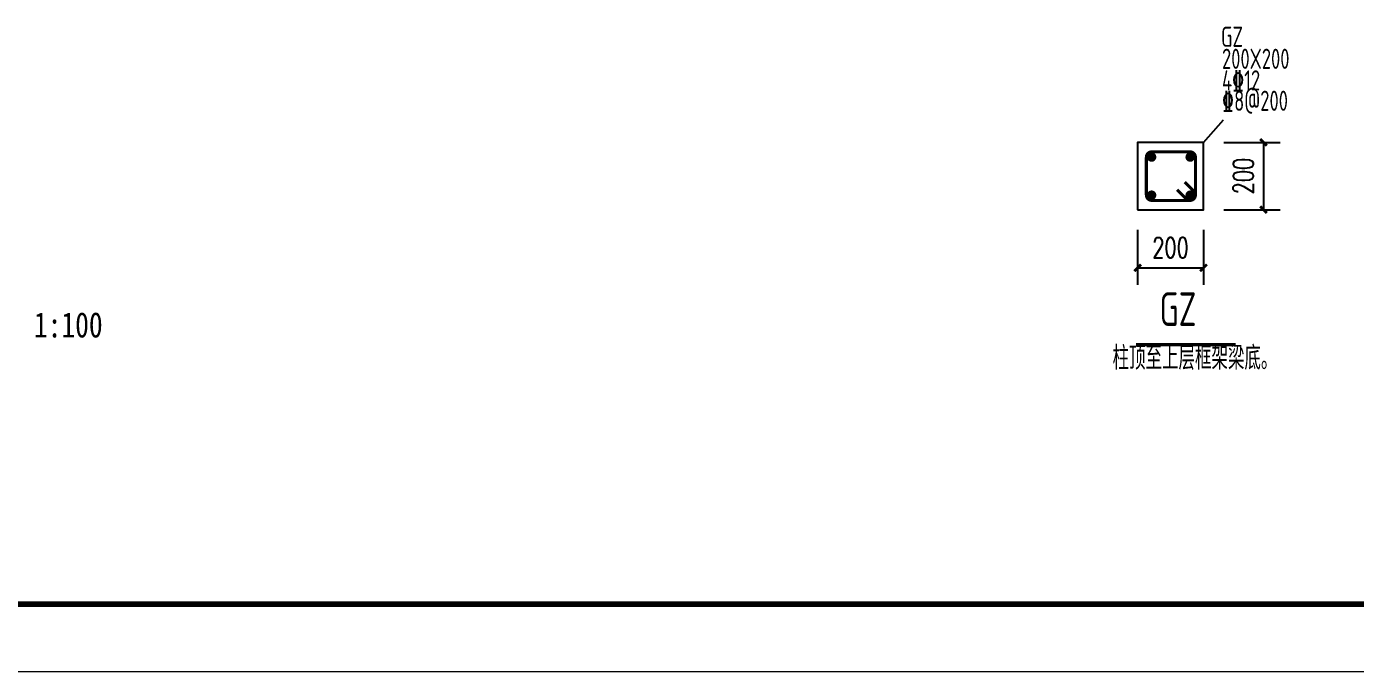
# Model space of a CAD drawing. Extents: x 3968514 to 5230306, y -516551 to -228246.
# Drawn here: x 5075818 to 5095570, y -425966 to -416387 of the extents above; entities that cross this region are included whole.
import ezdxf
from ezdxf.enums import TextEntityAlignment as Align

# ---------------------------------------------------------------- set-up
doc = ezdxf.new("R2010")
doc.units = 0
doc.header["$LTSCALE"] = 1000
doc.header["$MEASUREMENT"] = 0
doc.layers.add('AXIS', color=3, linetype='Continuous', lineweight=15)
doc.layers.add('FRAME', color=3, linetype='Continuous', lineweight=18)
for name, color, linetype in [('HIDE_BEAMDIMMASS', 2, 'Continuous'), ('PUB_TEXT', 7, 'Continuous'), ('柱', 4, 'Continuous'), ('柱平法箍筋', 24, 'Continuous'), ('柱平法纵筋', 24, 'Continuous'), ('柱集中标注', 7, 'Continuous')]:
    doc.layers.add(name, color=color, linetype=linetype)
doc.styles.add('-黑体', font='simhei.ttf', dxfattribs={"width": 0.8})
doc.styles.add('DIM_FONT', font='SIMPLEX', dxfattribs={"width": 0.7, "bigfont": 'GBCBIG'})
doc.styles.add('TSSD_REIN', font='Tssdeng.shx', dxfattribs={"width": 0.7, "bigfont": 'hztxt.shx'})
doc.dimstyles.new('DIMN', dxfattribs={"dimtxt": 300, "dimasz": 100, "dimexe": 250, "dimexo": 300, "dimgap": 150, "dimtad": 1, "dimdec": 0, "dimzin": 0, "dimdsep": 46, "dimtxsty": 'DIM_FONT', "dimblk": 'ARCHTICK', "dimcen": 0.09, "dimclrt": 7, "dimazin": 2, "dimtfac": 1, "dimtdec": 0, "dimtix": 1, "dimtmove": 2, "dimatfit": 3, "dimfxl": 1, "dimtolj": 1, "dimtzin": 0, "dimarcsym": 0})

# ---------------------------------------------------------------- blocks, each defined once
blk = doc.blocks.new('A$C0B803521')
at = {"layer": 'FRAME', "lineweight": 140}
blk.add_line((-97543, 35252), (-16943, 35252), dxfattribs=at)
at = {"layer": 'FRAME', "lineweight": 18}
blk.add_line((-100043, 34252), (-15943, 34252), dxfattribs=at)
blk = doc.blocks.new('_ArchTick')
at = {"color": 0, "linetype": 'ByBlock', "const_width": 0.4}
blk.add_lwpolyline([(-0.5, -0.5), (0.5, 0.5)], dxfattribs=at)
blk = doc.blocks.new('*D832')
at = {"layer": 'AXIS', "color": 0, "lineweight": -2, "transparency": 16777216}
for p, q in [((5092333, -419407), (5092333, -420221)), ((5093312, -419407), (5093312, -420221)), ((5092333, -419971), (5093312, -419971))]:
    blk.add_line(p, q, dxfattribs=at)
at = {"layer": 'Defpoints', "color": 0, "transparency": 16777216}
for p in [(5092333, -419107, 2875), (5093312, -419107, 2875), (5093312, -419971)]:
    blk.add_point(p, dxfattribs=at)
at = {"layer": 'AXIS', "color": 0, "lineweight": -2, "transparency": 16777216, "xscale": 100, "yscale": 100, "zscale": 100, "rotation": 180}
blk.add_blockref('_ArchTick', (5092333, -419971), dxfattribs=at)
at = {"layer": 'AXIS', "color": 0, "lineweight": -2, "transparency": 16777216, "xscale": 100, "yscale": 100, "zscale": 100}
blk.add_blockref('_ArchTick', (5093312, -419971), dxfattribs=at)
at = {"layer": 'AXIS', "color": 7, "transparency": 16777216, "insert": (5092822, -419671), "char_height": 300, "attachment_point": 5, "style": 'DIM_FONT'}
blk.add_mtext('\\A1;200', dxfattribs=at)
blk = doc.blocks.new('*D831')
at = {"layer": 'AXIS', "color": 0, "lineweight": -2, "transparency": 16777216}
for p, q in [((5093612, -418107), (5094454, -418107)), ((5094204, -418107), (5094204, -419107)), ((5093612, -419107), (5094454, -419107))]:
    blk.add_line(p, q, dxfattribs=at)
at = {"layer": 'Defpoints', "color": 0, "transparency": 16777216}
for p in [(5093312, -418107, 2875), (5093312, -419107, 2875), (5094204, -419107)]:
    blk.add_point(p, dxfattribs=at)
at = {"layer": 'AXIS', "color": 0, "lineweight": -2, "transparency": 16777216, "xscale": 100, "yscale": 100, "zscale": 100}
for p, rotation in [((5094204, -418107), 90), ((5094204, -419107), 270)]:
    blk.add_blockref('_ArchTick', p, dxfattribs=dict(at, rotation=rotation))
at = {"layer": 'AXIS', "color": 7, "transparency": 16777216, "insert": (5093904, -418607), "char_height": 300, "attachment_point": 5, "rotation": 90, "style": 'DIM_FONT'}
blk.add_mtext('\\A1;200', dxfattribs=at)

msp = doc.modelspace()

# ---------------------------------------------------------------- linework, layer by layer
at = {"layer": 'AXIS', "const_width": 50, "elevation": -0.30417}
msp.add_lwpolyline([(5092310.75519, -421111.63325), (5093788.64929, -421111.63325)], dxfattribs=at)
at = {"layer": 'HIDE_BEAMDIMMASS', "color": 0}
msp.add_line((5093312.15124, -418106.88708, -0.30417), (5093609.48183, -417771.87456, -0.30417), dxfattribs=at)
at = {"layer": '柱', "elevation": -0.30417}
msp.add_lwpolyline([(5092332.83455, -419106.88708), (5093312.15124, -419106.88708), (5093312.15124, -418106.88708), (5092332.83455, -418106.88708)], close=True, dxfattribs=at)
at = {"layer": '柱平法箍筋', "color": 2, "const_width": 45, "elevation": -0.30417}
msp.add_lwpolyline([(5093032.98174, -418696.74277), (5093168.71862, -418832.48069, -0.6681786401), (5093112.15124, -418969.04914), (5092542.56344, -418969.04914, -0.4142135752), (5092462.56313, -418889.0496), (5092462.56313, -418327.45046, -0.4142135752), (5092542.56344, -418247.45016), (5093112.15124, -418247.45016, -0.4142134355), (5093192.15155, -418327.45046), (5093192.15155, -418889.0496, -0.6681786401), (5093055.58233, -418945.61775), (5092919.84392, -418809.87982)], format="xyb", dxfattribs=at)
at = {"layer": '柱平法纵筋', "color": 2, "const_width": 70, "elevation": -0.30417}
for points in [[(5092575.56362, -418325.45003, -1), (5092505.56301, -418325.45003, -1), (5092575.56362, -418325.45003, -1)], [(5093149.15075, -418325.45003, -1), (5093079.15014, -418325.45003, -1), (5093149.15075, -418325.45003, -1)], [(5092575.56362, -418891.04927, -1), (5092505.56301, -418891.04927, -1), (5092575.56362, -418891.04927, -1)], [(5093149.15075, -418891.04927, -1), (5093079.15014, -418891.04927, -1), (5093149.15075, -418891.04927, -1)]]:
    msp.add_lwpolyline(points, format="xyb", dxfattribs=at)

# ---------------------------------------------------------------- block references
msp.add_blockref('A$C0B803521', (5138030.47026, -460218.25571))

# ---------------------------------------------------------------- texts
at = {"layer": 'HIDE_BEAMDIMMASS', "color": 0, "style": 'TSSD_REIN', "width": 0.7}
for s, p in [('GZ', (5093572.71876, -416777.60173, -1437.89221)), ('200X200', (5093587.03159, -417105.04532, -1437.89221)), ('4\x8412', (5093587.03159, -417425.89507, -1437.89221)), ('\x848@200', (5093587.03159, -417728.76447, -1437.89221))]:
    msp.add_text(s, height=300, dxfattribs=at).set_placement(p, align=Align.BOTTOM_LEFT)
at = {"layer": 'PUB_TEXT', "style": '-黑体', "width": 0.8}
msp.add_text('1:100', height=375.527426, dxfattribs=at).set_placement((5075927.59246, -421004.85517))
at = {"layer": '柱集中标注', "style": 'TSSD_REIN', "width": 0.7}
for s, height, p in [('GZ', 500, (5092660.05244, -420984.03755, -0.30417)), ('柱顶至上层框架梁底。', 350, (5091960.73794, -421589.81153, -0.30417))]:
    msp.add_text(s, height=height, dxfattribs=at).set_placement(p, align=Align.BOTTOM_LEFT)

# ---------------------------------------------------------------- dimensions: what is measured, and where the dimension line sits
at = {"layer": 'AXIS'}
dim = msp.add_linear_dim(base=(5094204.18931, -419106.88708, -2875.48026), p1=(5093312.15124, -418106.88708, -0.30417), p2=(5093312.15124, -419106.88708, -0.30417), angle=270, text='200', dimstyle='DIMN', override={"dimfxl": 100}, dxfattribs=at)
dim.commit()
dim.dimension.update_dxf_attribs({"geometry": '*D831', "text_midpoint": (5093904.18931, -418606.88708, -2875.48026)})
dim = msp.add_linear_dim(base=(5093312.15124, -419971.21325, -2875.48026), p1=(5092332.83455, -419106.88708, -0.30417), p2=(5093312.15124, -419106.88708, -0.30417), text='200', dimstyle='DIMN', override={"dimfxl": 100}, dxfattribs=at)
dim.commit()
dim.dimension.update_dxf_attribs({"geometry": '*D832', "text_midpoint": (5092822.49289, -419671.21325, -2875.48026)})

doc.saveas('drawing.dxf')
